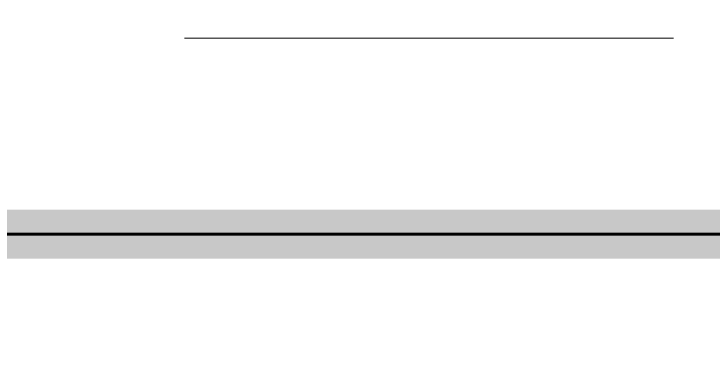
# Model space of a CAD drawing. Header units: centimetres. Extents: x -20963 to 233486, y -95276 to 159172.
# Drawn here: x 106685.7 to 106757.2, y 31774.4 to 31810.8 of the extents above; entities that cross this region are included whole.
import ezdxf

# ---------------------------------------------------------------- set-up
doc = ezdxf.new("R2010")
doc.units = ezdxf.units.CM
doc.header["$LTSCALE"] = 10
doc.header["$MEASUREMENT"] = 0
for name, pattern in [('006 plans$0$Dash2', [3, 1.5, -1.5]), ('006 plans$0$HIDDEN', [0.375, 0.25, -0.125]), ('DASHDOT2', [0.5, 0.25, -0.125, 0, -0.125])]:
    doc.linetypes.add(name, pattern=pattern)
for name, color, linetype, lineweight in [('006 plans$0$A-DOOR', 5, 'Continuous', 13), ('006 plans$0$A-FLOR-OVHD', 1, '006 plans$0$Dash2', 13), ('006 Slab Edge$0$A-SLB-EDG', 171, 'Continuous', 60)]:
    doc.layers.add(name, color=color, linetype=linetype, lineweight=lineweight)
doc.layers.add('A-MA-DEMISE LINE', color=10, linetype='DASHDOT2')
doc.layers.add('LP-DIMENSION_INT_100', color=51, linetype='Continuous')

# ---------------------------------------------------------------- blocks, each defined once
blk = doc.blocks.new('gfgf')
at = {"layer": '006 plans$0$A-DOOR'}
blk.add_lwpolyline([(405247.39, 245201.07), (390514.35, 245201.07), (390514.35, 245051.07), (390347, 245051.07)], dxfattribs=at)
at = {"layer": '006 plans$0$A-FLOR-OVHD', "linetype": '006 plans$0$HIDDEN', "ltscale": 200}
for p, q in [((405097.39, 245401.07), (390896.66, 245401.07)), ((390897.63, 245201.07), (405297.39, 245201.07))]:
    blk.add_line(p, q, dxfattribs=at)
at = {"layer": '006 Slab Edge$0$A-SLB-EDG'}
blk.add_line((390564.35, 245201.07), (405297.39, 245201.07), dxfattribs=at)
at = {"layer": 'A-MA-DEMISE LINE', "color": 12, "linetype": 'DASHDOT2', "ltscale": 1000, "const_width": 50}
blk.add_lwpolyline([(389939.35, 254849.9), (406247.39, 254850), (406247.39, 245201.07), (390696.66, 245201.07), (390696.66, 245924), (389939.35, 245924)], close=True, dxfattribs=at)
blk = doc.blocks.new('PLAN')
at = {"layer": 'A-MA-DEMISE LINE', "color": 4, "xscale": 0.1, "yscale": 0.1, "zscale": 0.1}
blk.add_blockref('gfgf', (62317.381, 7268.244, 0), dxfattribs=at)

msp = doc.modelspace()

# ---------------------------------------------------------------- block references
at = {"layer": 'LP-DIMENSION_INT_100', "color": 2}
msp.add_blockref('PLAN', (4076.067, 0), dxfattribs=at)

doc.saveas('drawing.dxf')
